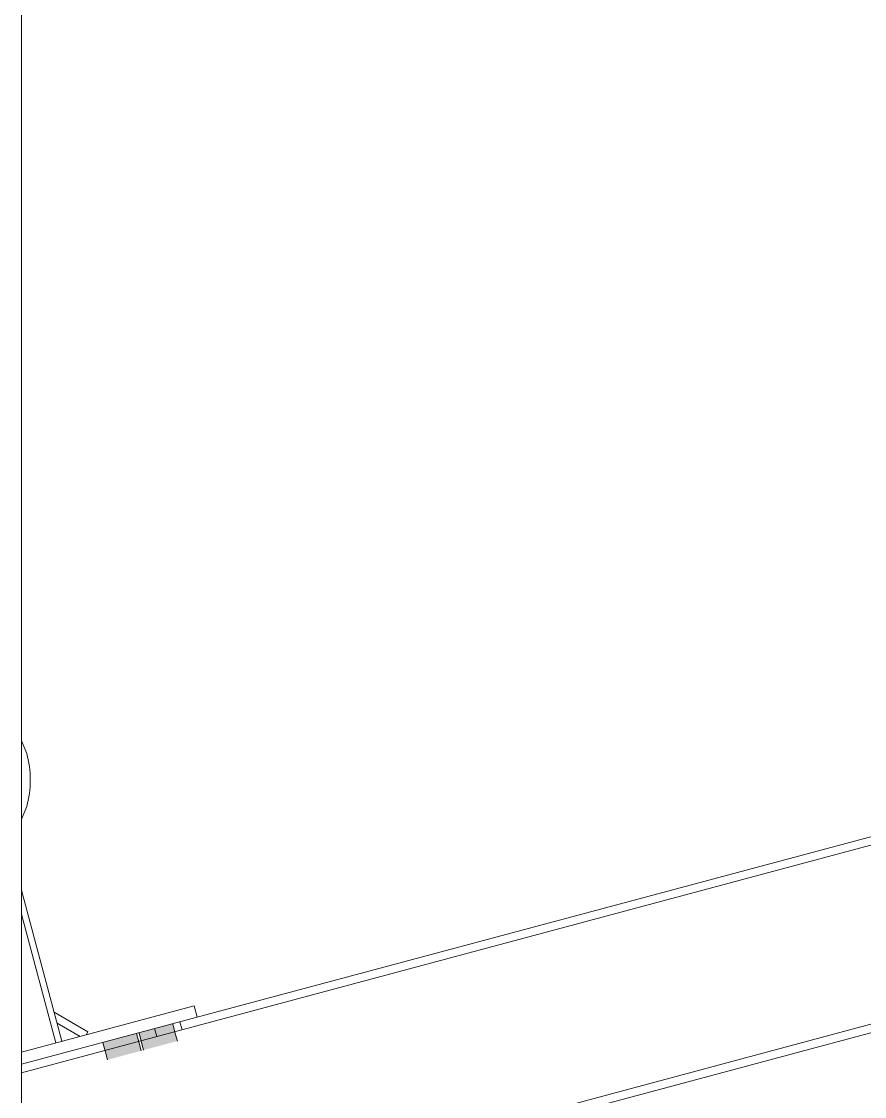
# Model space of a CAD drawing. Header units: millimetres. Extents: x -753 to 90, y 56274 to 56868.
# Drawn here: x -663.98 to -650.44, y 56662.28 to 56679.54 of the extents above; entities that cross this region are included whole.
import ezdxf

# ---------------------------------------------------------------- set-up
doc = ezdxf.new("R2010")
doc.units = ezdxf.units.MM
doc.linetypes.add('XKITLINE00', pattern=[0])
doc.linetypes.add('XKITLINE02', pattern=[4, 2, -2])
for name, color, linetype, lineweight in [('Objeto gráfico', 3, 'Continuous', 0), ('Parafuso', 3, 'Continuous', 0), ('Peça', 2, 'Continuous', 0)]:
    doc.layers.add(name, color=color, linetype=linetype, lineweight=lineweight)

# ---------------------------------------------------------------- blocks, each defined once
blk = doc.blocks.new('*A625')
at = {"layer": 'Peça', "color": 1, "linetype": 'XKITLINE00', "lineweight": 0}
for p, q in [((-400.079, 56733.508), (-663.982, 56662.797)), ((-663.982, 56662.66), (-400.045, 56733.38)), ((-663.982, 56659.786), (-399.326, 56730.699)), ((-663.982, 56659.65), (-399.292, 56730.572))]:
    blk.add_line(p, q, dxfattribs=at)
blk = doc.blocks.new('*A735')
at = {"layer": 'Parafuso', "color": 7, "linetype": 'XKITLINE02', "lineweight": 0}
for p, q in [((-661.438, 56663.479), (-661.404, 56663.351)), ((-661.844, 56663.37), (-661.81, 56663.242))]:
    blk.add_line(p, q, dxfattribs=at)
blk = doc.blocks.new('*A736')
at = {"layer": 'Parafuso', "color": 7, "linetype": 'XKITLINE02', "lineweight": 0}
for p, q in [((-661.438, 56663.479), (-661.404, 56663.351)), ((-661.844, 56663.37), (-661.81, 56663.242))]:
    blk.add_line(p, q, dxfattribs=at)
blk = doc.blocks.new('*A813')
at = {"layer": 'Parafuso'}
for points in [[(-661.553, 56663.448), (-661.512, 56663.293), (-662.053, 56663.148), (-662.094, 56663.303)], [(-662.135, 56663.292), (-662.093, 56663.138), (-662.634, 56662.993), (-662.675, 56663.147)], [(-661.512, 56663.293), (-661.479, 56663.171), (-662.02, 56663.026), (-662.053, 56663.148)], [(-662.093, 56663.138), (-662.06, 56663.015), (-662.601, 56662.87), (-662.634, 56662.993)]]:
    blk.add_hatch(color=7, dxfattribs=at).paths.add_polyline_path(points, flags=17)
at = {"layer": 'Parafuso', "color": 7, "linetype": 'XKITLINE00', "lineweight": 0}
for p, q in [((-661.553, 56663.448), (-661.512, 56663.293)), ((-662.135, 56663.292), (-662.093, 56663.138)), ((-662.094, 56663.303), (-662.053, 56663.148)), ((-661.512, 56663.293), (-661.479, 56663.171)), ((-662.675, 56663.147), (-662.634, 56662.993)), ((-662.093, 56663.138), (-662.06, 56663.015)), ((-662.053, 56663.148), (-662.02, 56663.026)), ((-662.634, 56662.993), (-662.601, 56662.87))]:
    blk.add_line(p, q, dxfattribs=at)
blk = doc.blocks.new('*A820')
at = {"layer": 'Peça', "color": 1, "linetype": 'XKITLINE00', "lineweight": 0}
for p, q in [((-663.457, 56663.632), (-662.915, 56663.319)), ((-663.41, 56663.458), (-663.042, 56663.246)), ((-662.915, 56663.319), (-662.941, 56663.273))]:
    blk.add_line(p, q, dxfattribs=at)
blk = doc.blocks.new('*A821')
at = {"layer": 'Peça', "color": 1, "linetype": 'XKITLINE00', "lineweight": 0}
for p, q in [((-663.982, 56667.993), (-663.898, 56667.789)), ((-663.898, 56666.935), (-663.982, 56666.731))]:
    blk.add_line(p, q, dxfattribs=at)
blk.add_arc((-665.492, 56667.362), 1.65, 344.9996, 14.9996, dxfattribs=at)
blk = doc.blocks.new('*A822')
at = {"layer": 'Peça', "color": 1, "linetype": 'XKITLINE00', "lineweight": 0}
for p, q in [((-663.982, 56662.994), (-661.208, 56663.737)), ((-661.208, 56663.737), (-661.158, 56663.554))]:
    blk.add_line(p, q, dxfattribs=at)
blk = doc.blocks.new('*A823')
at = {"layer": 'Peça', "color": 1, "linetype": 'XKITLINE00', "lineweight": 0}
for p, q in [((-663.332, 56663.168), (-663.982, 56665.594)), ((-663.429, 56663.142), (-663.982, 56665.207))]:
    blk.add_line(p, q, dxfattribs=at)
blk = doc.blocks.new('*A2127')
at = {"layer": 'Objeto gráfico', "color": 7, "linetype": 'XKITLINE00', "lineweight": 0}
blk.add_line((-663.982, 56623.765), (-663.982, 56692.487), dxfattribs=at)

msp = doc.modelspace()

# ---------------------------------------------------------------- block references
at = {"lineweight": 0}
for name in ['*A625', '*A821', '*A823', '*A822', '*A820', '*A813', '*A735', '*A736']:
    msp.add_blockref(name, (0, 0), dxfattribs=at)
at = {"layer": 'Objeto gráfico', "lineweight": 0}
msp.add_blockref('*A2127', (0, 0), dxfattribs=at)

doc.saveas('drawing.dxf')
